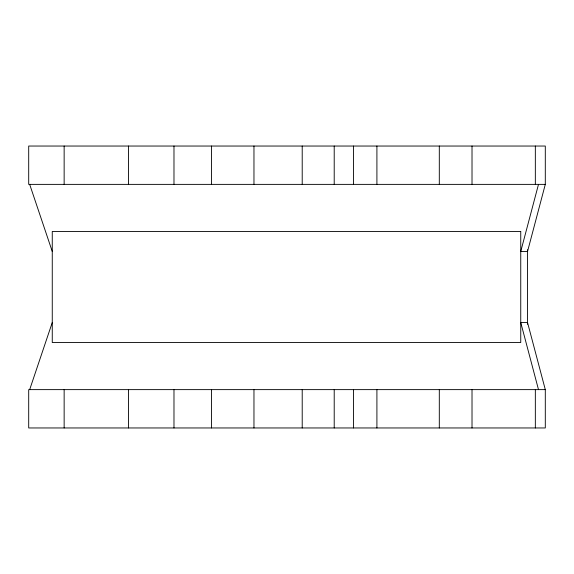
<?xml version="1.0" encoding="UTF-8"?>
<svg xmlns="http://www.w3.org/2000/svg" width="574" height="574" viewBox="0 0 574 574"><rect width="100%" height="100%" fill="white"/><g stroke="black" fill="none" stroke-linecap="round" stroke-linejoin="round"><path stroke-width="0.86" d="M538.498 184.376L520.747 251.469L527.542 251.469L545.3 184.376L545.3 146.04L28.7 146.04L28.7 184.376L545.3 184.376M29.676 389.624L52.263 322.531M545.3 389.624L28.7 389.624L28.7 427.96L545.3 427.96L545.3 389.624L527.542 322.531L520.747 322.531L538.498 389.624M29.676 184.376L52.263 251.469M535.341 146.04L535.341 184.376M535.341 389.624L535.341 427.96M527.542 249.733L527.542 324.267M472.015 146.04L472.015 184.376M472.015 389.624L472.015 427.96M439.304 146.04L439.304 184.376M439.304 389.624L439.304 427.96M376.91 146.04L376.91 184.376M376.91 389.624L376.91 427.96M353.433 146.04L353.433 184.376M353.433 389.624L353.433 427.96M334.212 146.04L334.212 184.376M334.212 389.624L334.212 427.96M302.211 146.04L302.211 184.376M302.211 389.624L302.211 427.96M253.966 146.04L253.966 184.376M253.966 389.624L253.966 427.96M211.462 146.04L211.462 184.376M211.462 389.624L211.462 427.96M173.979 146.04L173.979 184.376M173.979 389.624L173.979 427.96M128.533 146.04L128.533 184.376M128.533 389.624L128.533 427.96M64.145 146.04L64.145 184.376M64.145 389.624L64.145 427.96M520.747 231.473L52.263 231.473L52.263 342.527L520.747 342.527L520.747 231.473"/></g></svg>
